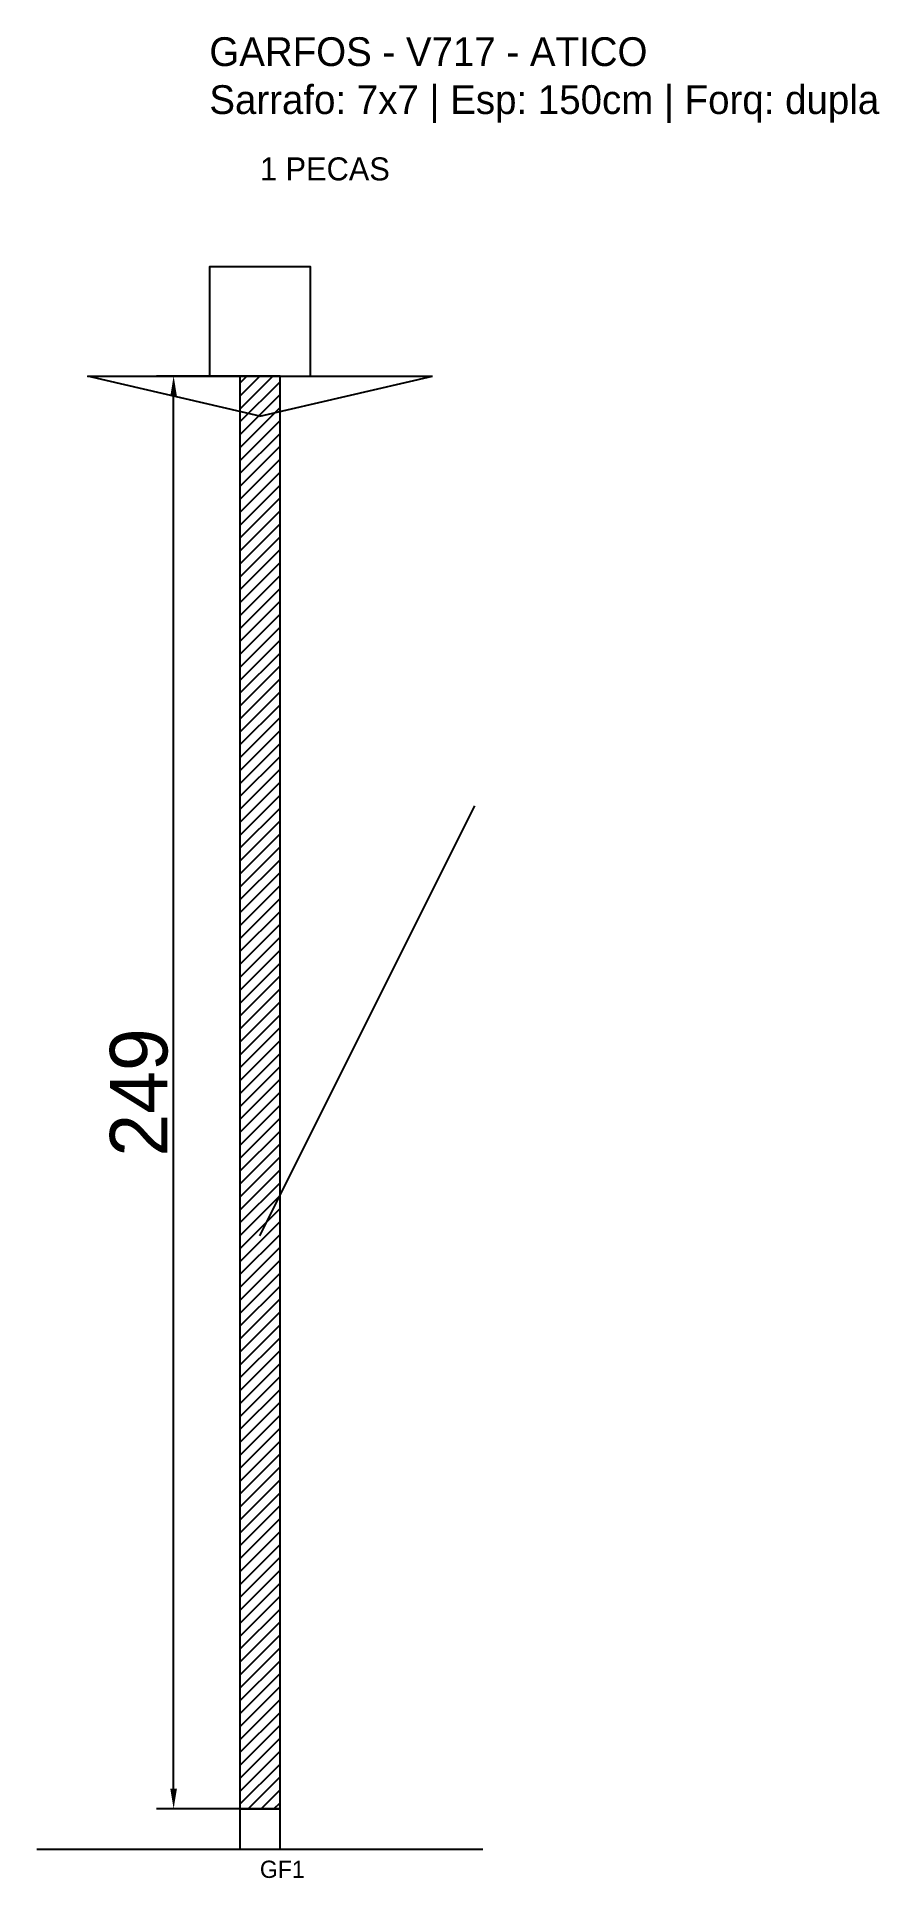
# Model space of a CAD drawing. Header units: metres. Extents: x -30 to 116, y -12 to 308.
import ezdxf

# ---------------------------------------------------------------- set-up
doc = ezdxf.new("R2010")
doc.units = ezdxf.units.M
for name, color, linetype in [('BARRA_ANCORAGEM', 1, 'Continuous'), ('COTA', 241, 'Continuous'), ('GARFOS OK', 3, 'Continuous'), ('NOME DA VIGA', 6, 'Continuous'), ('SARR_7x7', 40, 'Continuous'), ('VIGAS', 3, 'Continuous')]:
    doc.layers.add(name, color=color, linetype=linetype)
doc.dimstyles.new('EZ DXF', dxfattribs={"dimtxt": 10, "dimasz": 3.5, "dimexe": 3, "dimexo": 1.5, "dimgap": 1, "dimtad": 1, "dimdec": 1, "dimdsep": 46, "dimcen": 2.5, "dimazin": 3, "dimtfac": 1, "dimtmove": 0, "dimatfit": 3})

msp = doc.modelspace()

# ---------------------------------------------------------------- hatches: boundary and pattern name
at = {"layer": 'COTA'}
h = msp.add_hatch(dxfattribs=at)
h.set_pattern_fill('ANSI31', scale=0.5)
h.paths.add_polyline_path([(5.284049, 0), (12.284049, 0), (12.284049, 249), (5.284049, 249)])

# ---------------------------------------------------------------- linework, layer by layer
at = {"layer": 'BARRA_ANCORAGEM'}
msp.add_line((8.784049, 99.6), (46.134049, 174.3), dxfattribs=at)
at = {"layer": 'GARFOS OK'}
for p, q in [((8.784049, 242), (-21.215951, 249)), ((-21.215951, 249), (38.784049, 249)), ((8.784049, 242), (38.784049, 249))]:
    msp.add_line(p, q, dxfattribs=at)
at = {"layer": 'GARFOS OK', "linetype": 'CONTINUOUS'}
msp.add_line((-30, -7), (47.568098, -7), dxfattribs=at)
at = {"layer": 'GARFOS OK'}
msp.add_lwpolyline([(5.284049, 0), (12.284049, 0), (12.284049, 249), (5.284049, 249), (5.284049, 0)], dxfattribs=at)
at = {"layer": 'SARR_7x7'}
msp.add_lwpolyline([(5.284049, -7), (12.284049, -7), (12.284049, 0), (5.284049, 0), (5.284049, -7)], dxfattribs=at)
at = {"layer": 'VIGAS'}
msp.add_lwpolyline([(0, 249), (17.568098, 249), (17.568098, 268), (0, 268), (0, 249)], dxfattribs=at)

# ---------------------------------------------------------------- texts
at = {"layer": 'NOME DA VIGA'}
for s, height, p in [('1 PECAS', 4, (8.784049, 283)), ('GF1', 3, (8.784049, -12))]:
    msp.add_text(s, height=height, dxfattribs=at).set_placement(p)
at = {"layer": 'NOME DA VIGA', "insert": (0, 293), "char_height": 5, "attachment_point": 7}
msp.add_mtext('GARFOS - V717 - ATICO\\PSarrafo: 7x7 | Esp: 150cm | Forq: dupla', dxfattribs=at)

# ---------------------------------------------------------------- dimensions: what is measured, and where the dimension line sits
at = {"layer": 'COTA'}
msp.add_linear_dim(base=(-6.215951, 0), p1=(8.784049, 0), p2=(8.784049, 249), angle=90, dimstyle='EZ DXF', dxfattribs=at).render()

doc.saveas('drawing.dxf')
